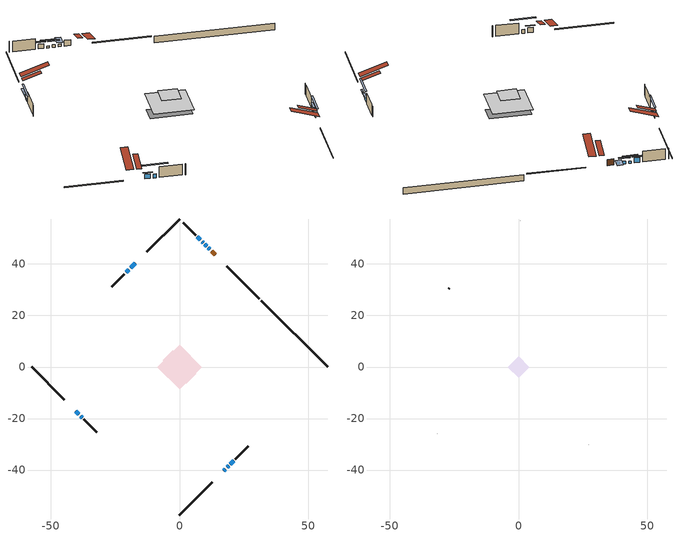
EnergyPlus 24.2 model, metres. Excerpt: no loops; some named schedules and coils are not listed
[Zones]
conditioned space
 floor adiabatic (AdiabaticFloorConstruction): -8.61,0 0,8.61 8.61,0 0,-8.61 z1.9
 floor foundation (Slab1 construction): -6.43,2.63 -2.63,6.43 6.43,-2.63 2.63,-6.43 z-1.45
 wall outside (RimJoist1 construction): 0,-57.43 12.61,-44.82 / -57.43,0 -44.82,-12.61 / 0,57.43 -12.61,44.82 / 31.03,26.4 18.42,39.01 z0.68:0.98
 wall outside (AdiabaticWallConstruction 1): 13.8,43.63 12.46,44.97 z0.68:2.71
 wall outside (AdiabaticWallConstruction): 17.23,-40.2 17.83,-39.6 z0.68:1.53; 11.8,45.63 11.18,46.25 z0.68:1.61; -17.23,40.2 -18.96,38.47 z0.68:1.49; -19.62,37.81 -20.74,36.69 z0.68:1.21; 18.49,-38.94 19.05,-38.38 z0.68:1.22; 10.52,46.91 9.89,47.54 z0.68:1.57; 9.23,48.2 8.75,48.68 z0.68:1.36; -40.2,-17.23 -39.03,-18.4 / 8.09,49.34 6.93,50.5 z0.68:2.32; -38.38,-19.05 -37.74,-19.69 z0.68:1.97; 19.71,-37.72 21.05,-36.38 z0.68:1.99
 wall outside (Wall1 construction): 21.71,-35.72 26.59,-30.84 / -37.09,-20.34 -32.21,-25.22 / -21.4,36.03 -26.28,31.15 / 6.27,51.16 1.39,56.04 z0.68:4.34
 wall foundation (FoundationWall1 construction): 57.43,0 31.69,25.74 z-1.45:0.68
 window (WindowConstruction 8): 17.23,-40.2 17.83,-39.6 z0.68:1.53
 window (WindowConstruction 4): 11.8,45.63 11.18,46.25 z0.68:1.61
 window (WindowConstruction 5): -17.23,40.2 -18.96,38.47 z0.68:1.49
 window (WindowConstruction 6): -19.62,37.81 -20.74,36.69 z0.68:1.21
 window (WindowConstruction 7): 18.49,-38.94 19.05,-38.38 z0.68:1.21
 window (WindowConstruction 9): 10.52,46.91 9.89,47.54 z0.68:1.57
 window (WindowConstruction 10): 9.23,48.2 8.75,48.68 z0.68:1.36
 window (WindowConstruction): -40.2,-17.23 -39.03,-18.4 z0.68:2.32
 window (WindowConstruction 1): -38.37,-19.05 -37.74,-19.69 z0.68:1.97
 window (WindowConstruction 2): 19.71,-37.72 21.05,-36.38 z0.68:1.99
 window (WindowConstruction 3): 8.09,49.34 6.93,50.5 z0.68:2.32
 door (Door): 13.8,43.63 12.46,44.97 z0.68:2.71
 ceiling adiabatic (AdiabaticFloorConstruction): 0,-8.61 8.61,0 0,8.61 -8.61,0 z1.9
 roof outside (Roof1 construction): 14.87,-42.56,4.34 8.81,-36.5,7.19 7.21,-38.1,7.19 13.27,-44.16,4.34; -42.56,-14.87,4.34 -36.5,-8.81,7.19 -38.1,-7.21,7.19 -44.16,-13.27,4.34; -14.87,42.56,4.34 -8.81,36.5,7.19 -7.21,38.1,7.19 -13.27,44.16,4.34; 16.17,41.26,4.34 10.11,35.2,7.19 11.71,33.6,7.19 17.77,39.66,4.34
attic - vented
 floor to conditioned space (Floor1 construction Reversed): -4.11,0 0,4.11 4.11,0 0,-4.11 z4.34
 wall outside (Wall2 construction): 27.25,-30.18 27.33,-30.1 / -31.55,-25.88 -31.47,-25.96 / -26.94,30.49 -27.01,30.42 / 0.73,56.7 0.66,56.77 z0.68:4.34
 roof outside (Roof2 construction): 16.58,-40.85,4.34 12.57,-36.85,6.23 11.52,-37.9,6.23 15.52,-41.91,4.34; -40.85,-16.58,4.34 -36.85,-12.57,6.23 -37.9,-11.52,6.23 -41.91,-15.52,4.34; -16.58,40.85,4.34 -12.57,36.85,6.23 -11.52,37.9,6.23 -15.52,41.91,4.34; 14.46,42.97,4.34 10.45,38.97,6.23 11.51,37.91,6.23 15.51,41.92,4.34
shading: 18.04,-39.38 17.02,-40.41 17.38,-40.76 18.4,-39.74 z1.83; 10.82,46.61 12.15,45.28 14.27,47.4 12.95,48.73 z2.11; -19.32,38.11 -16.88,40.55 -17.23,40.9 -19.67,38.47 z1.99; -22.72,34.71 -17.64,39.79 -17.99,40.14 -23.08,35.06 z4.01; 21.53,-35.9 16.02,-41.41 16.37,-41.77 21.88,-36.26 z4.71; 8.97,48.46 11.44,45.99 11.79,46.34 9.32,48.81 z2.87; 7.34,50.09 10.65,46.78 10.93,47.07 7.62,50.38 z3.36; -38.61,-18.82 -40.62,-16.81 -40.97,-17.16 -38.96,-19.18 z2.92; -35.27,-22.16 -40.85,-16.58 -41.2,-16.93 -35.62,-22.51 z5.47; 21.41,-36.02 19.35,-38.08 19.71,-38.43 21.76,-36.38 z2.49; 6.5,50.93 8.52,48.91 8.87,49.27 6.86,51.28 z2.92
[Building]
Building 1: Terrain=Suburbs
[Site:Location]
Charlottetown AP_PE: Latitude {deg}=46.29; Longitude {deg}=-63.12; Time Zone {hr}=-4; Elevation {m}=48; Keep Site Location Information=Yes
[Site:GroundTemperature:Shallow]
1.81207, -0.126142, -0.281361, 0.638419, 4.33082, 8.00603, 11.1922, 13.2106, 13.3821, 11.7405, 8.63552, 5.07305
[Site:WaterMainsTemperature]
Calculation Method=Schedule; Temperature Schedule=mains temperature schedule
[Material] Roughness=Rough; Thermal Absorptance=0.9
Name | Thickness {m} | Conductivity {W/m-K} | Density {kg/m3} | Specific Heat {J/kg-K} | Solar Absorptance | Visible Absorptance
asphalt or fiberglass shingles | 0.00635 | 0.162714 | 1121.4 | 1465.45 | 0.4 | 0.4
ceiling loosefill ins | 0.0846667 | 0.0480833 | 16.02 | 1046.75 | 0.7 | 0.7
ceiling stud and cavity | 0.1397 | 0.10237 | 65.682 | 1177.47 | 0.7 | 0.7
concrete 4.0 in. | 0.1016 | 1.803125 | 2242.8 | 837.4 | 0.7 | 0.7
concrete 8.0 in. | 0.2032 | 1.803125 | 2242.8 | 837.4 | 0.7 | 0.7
door material | 0.04445 | 0.053851 | 512.64 | 1214.23 | 0.7 | 0.7
floor covering | 0.0127 | 0.0433444 | 54.468 | 1339.84 | 0.6 | 0.6
floor rigid ins; wall rigid ins 1 | 0.512978 | 0.029427 | 32.04 | 1214.23 | 0.7 | 0.7
floor stud and cavity | 0.1397 | 1.75129 | 37.0049 | 1207.88 | 0.7 | 0.7
furniture material conditioned space 1 | 0.1524 | 0.115458 | 640.8 | 1214.23 | 0.6 | 0.6
gypsum board | 0.0127 | 0.160291 | 801 | 837.4 | 0.6 | 0.6
osb sheathing 0.5 in. | 0.0127 | 0.115458 | 512.64 | 1214.23 | 0.7 | 0.7
osb sheathing 0.75 in. | 0.01905 | 0.115458 | 512.64 | 1214.23 | 0.7 | 0.7
osb sheathing 2.0 in. | 0.0508 | 0.115458 | 512.64 | 1214.23 | 0.7 | 0.7
rim joist rigid ins; roof rigid ins; wall rigid ins | 0.051816 | 0.029427 | 32.04 | 1214.23 | 0.7 | 0.7
rim joist stud and cavity | 0.0508 | 0.0331388 | 125.044 | 1163.47 | 0.6 | 0.6
roof stud and cavity | 0.2032 | 0.149912 | 78.34581 | 1123.46 | 0.7 | 0.7
wall stud and cavity | 0.1397 | 0.100683 | 139.0536 | 1170.24 | 0.7 | 0.7
wall stud and cavity 1 | 0.0889 | 6.1454 | 50.32683 | 1063.81 | 0.6 | 0.6
wall stud and cavity 2 | 0.0889 | 0.380278 | 52.3479 | 1209.89 | 0.7 | 0.7
wall stud and cavity 3 | 0.0889 | 0.391764 | 83.0341 | 1211.67 | 0.7 | 0.7
wood siding | 0.0254 | 0.102417 | 544.68 | 1172.36 | 0.4 | 0.4
wood siding 1 | 0.00254 | 0.102417 | 544.68 | 1172.36 | 0.4 | 0.4
wood siding 2; wood siding 3; wood siding 4 | 0.0254 | 0.102417 | 544.68 | 1172.36 | 0.7 | 0.7
[WindowMaterial:SimpleGlazingSystem]
Name | U-Factor {W/m2-K} | Solar Heat Gain Coefficient
WindowMaterial | 2.90089 | 0.56
WindowMaterial 1 | 2.89578 | 0.54
WindowMaterial 2 | 2.89919 | 0.55
WindowMaterial 3 | 2.87988 | 0.5
WindowMaterial 4 | 2.890102 | 0.53
WindowMaterial 5 | 2.6397 | 0.4
WindowMaterial 6 | 2.76632 | 0.63
WindowMaterial 7 | 2.95313 | 0.63
WindowMaterial 8 | 2.84808 | 0.43
[Construction]
AdiabaticFloorConstruction: floor stud and cavity, floor rigid ins, osb sheathing 0.75 in., floor covering
AdiabaticWallConstruction: wood siding 3, wall rigid ins 1, wall stud and cavity 2, gypsum board
AdiabaticWallConstruction 1: wood siding 4, wall rigid ins 1, wall stud and cavity 2, gypsum board
Door: door material
Floor1 construction Reversed: gypsum board, ceiling stud and cavity, ceiling loosefill ins
FoundationWall1 construction: concrete 8.0 in.
furniture construction conditioned space 1: furniture material conditioned space 1
PartitionWallConstruction: gypsum board, wall stud and cavity 3, gypsum board
RimJoist1 construction: wood siding 2, rim joist rigid ins, osb sheathing 2.0 in., rim joist stud and cavity
Roof1 construction: asphalt or fiberglass shingles, roof rigid ins, osb sheathing 0.75 in., roof stud and cavity, gypsum board
Roof2 construction: asphalt or fiberglass shingles
Slab1 construction: concrete 4.0 in.
Wall1 construction: wood siding, wall rigid ins, osb sheathing 0.5 in., wall stud and cavity, gypsum board
Wall2 construction: wood siding 1, wall stud and cavity 1
WindowConstruction; WindowConstruction 3: WindowMaterial
WindowConstruction 1: WindowMaterial 1
WindowConstruction 10: WindowMaterial 8
WindowConstruction 2: WindowMaterial 2
WindowConstruction 4: WindowMaterial 3
WindowConstruction 5: WindowMaterial 4
WindowConstruction 6; WindowConstruction 7: WindowMaterial 5
WindowConstruction 8: WindowMaterial 6
WindowConstruction 9: WindowMaterial 7
[Zone] Multiplier=1; Part of Total Floor Area=Yes
Name | Volume {m3}
attic - vented | 10.3568
conditioned space | 536.6
[Space]
Name | Zone | Volume {m3}
attic - vented 1 | attic - vented | 10.3568
conditioned space 1 | conditioned space | 536.6
[ZoneInfiltration:EffectiveLeakageArea]
infil attic - vented 1: Zone or Space=attic - vented 1; Schedule=Always On Discrete; Effective Air Leakage Area {cm2}=1210.75; Stack Coefficient=0.0003856; Wind Coefficient=1.32675e-05
[ZoneMixing]
whole house fan mix: Zone or Space=attic - vented; Schedule=Always On Continuous; Design Flow Rate Calculation Method=Flow/Zone; Design Flow Rate {m3/s}=0; Source Zone or Space=conditioned space
[SurfaceProperty:ExposedFoundationPerimeter]
Slab1: Exposed Perimeter Calculation Method=TotalExposedPerimeter; Total Exposed Perimeter {m}=36.4
[InternalMass] Zone or ZoneList=conditioned space; Space or SpaceList=conditioned space 1
Name | Construction | Surface Area {m2}
furniture mass conditioned space 1 | furniture construction conditioned space 1 | 86.9638
partition wall mass | PartitionWallConstruction | 217.41
[Lights]
interior lighting: Zone or ZoneList or Space or SpaceList=conditioned space 1; Schedule=interior lighting schedule; Design Level Calculation Method=LightingLevel; Lighting Level {W}=343.2; Return Air Fraction=0; Fraction Radiant=0.6; Fraction Visible=0.2; Fraction Replaceable=1
[People]
occupants: Zone or ZoneList or Space or SpaceList=conditioned space 1; Number of People Schedule=occupants schedule; Number of People Calculation Method=People; Number of People=3; Fraction Radiant=0.314171; Sensible Heat Fraction=0.56303; Activity Level Schedule=occupants activity schedule; Carbon Dioxide Generation Rate {m3/s-W}=0; Enable ASHRAE 55 Comfort Warnings=No; Mean Radiant Temperature Calculation Type=EnclosureAveraged
[ElectricEquipment] Zone or ZoneList or Space or SpaceList=conditioned space 1; Design Level Calculation Method=EquipmentLevel
Name | Schedule | Design Level {W} | Fraction Latent | Fraction Radiant | Fraction Lost
clothes dryer | clothes dryer schedule | 140.772 | 0.015 | 0.081 | 0.85
clothes washer | clothes washer schedule | 32.1985 | 0.03 | 0.162 | 0.7
cooking range | cooking range schedule | 215.147 | 0.08 | 0.432 | 0.2
dishwasher | dishwasher schedule | 66.8632 | 0.3 | 0.18 | 0.4
fridge | fridge schedule | 72.9452 | 0 | 0.6 | 0
mech vent bath fan 0 | mech vent bath fan 0 schedule | 50.2 | 0 | 0 | 1
mech vent bath fan 1 | mech vent bath fan 1 schedule | 50.2 | 0 | 0 | 1
mech vent house fan | mech vent house fan schedule | 0 | 0 | 0 | 1
mech vent house fan cfis | mech vent house fan cfis schedule | 0 | 0 | 0 | 0
misc plug loads | misc plug loads schedule | 494.7 | 0.045 | 0.513 | 0.1
whole house fan | Always On Discrete | 0 | 0 | 0 | 1
[OtherEquipment] Zone or ZoneList or Space or SpaceList=conditioned space 1; Design Level Calculation Method=EquipmentLevel
Name | Fuel Type | Schedule | Design Level {W} | Fraction Latent | Fraction Radiant | Fraction Lost
clothes dryer 1 | Electricity | clothes dryer schedule | 0 | 0.015 | 0.081 | 0.85
cooking range 1 | Electricity | cooking range schedule | 0 | 0.08 | 0.432 | 0.2
general water use latent | None | general water use schedule | 62.594 | 1 | 0 | 0
general water use sensible | None | general water use schedule | -61.6891 | 0 | 0.6 | 0
mech vent house fan latent load | None | Always On Discrete | 0 | 1 | 0 | 0
mech vent house fan sensible load | None | Always On Discrete | 0 | 0 | 0 | 0
water heater energy adjustment1 | Electricity | Always On Discrete | 0.01 | 0 | 0 | 1
[ZoneInfiltration:DesignFlowRate] Zone or ZoneList or Space or SpaceList=conditioned space 1; Schedule=Always On Discrete; Design Flow Rate Calculation Method=Flow/Zone; Design Flow Rate {m3/s}=0
infil flow; natural vent flow; whole house fan flow
[ZoneControl:Thermostat]
conditioned space Thermostat: Zone or ZoneList=conditioned space; Control Type Schedule=conditioned space Thermostat Schedule; Control 1=conditioned space temperature setpoint; Temperature Difference Between Cutout And Setpoint {deltaC}=0
[ThermostatSetpoint:DualSetpoint]
conditioned space temperature setpoint: Heating Setpoint Temperature Schedule=heating setpoint; Cooling Setpoint Temperature Schedule=cooling setpoint
[AirLoopHVAC:UnitarySystem] Control Type=Load; Controlling Zone or Thermostat Location=conditioned space; Dehumidification Control Type=None; Availability Schedule=Always On Discrete; Fan Placement=BlowThrough; DX Heating Coil Sizing Ratio=1; Use DOAS DX Cooling Coil=No; Minimum Supply Air Temperature {C}=2; Latent Load Control=SensibleOnlyLoadControl; Cooling Supply Air Flow Rate Method=None; Heating Supply Air Flow Rate Method=SupplyAirFlowRate; No Load Supply Air Flow Rate Method=SupplyAirFlowRate; No Load Supply Air Flow Rate {m3/s}=0; No Load Supply Air Flow Rate Control Set To Low Speed=Yes; Maximum Supply Air Temperature {C}=48.8889; Maximum Outdoor Dry-Bulb Temperature for Supplemental Heater Operation {C}=21; Ancillary On-Cycle Electric Power {W}=0; Ancillary Off-Cycle Electric Power {W}=0
Name | Supply Fan | Supply Air Fan Operating Mode Schedule | Heating Coil | Heating Supply Air Flow Rate {m3/s}
unit heater unitary system | unit heater supply fan | unit heater auto fan schedule | unit heater htg coil | 1.03309
unit heater unitary system 1 | unit heater supply fan 1 | unit heater auto fan schedule 1 | unit heater htg coil 1 | 0.00141584
[Zone equipment]
conditioned space: unit heater unitary system, unit heater unitary system 1
[Foundation:Kiva]
Foundation Kiva 1: Initial Indoor Air Temperature {C}=18; Wall Height Above Grade {m}=0.680009; Wall Depth Below Slab {m}=0.2032
[Foundation:Kiva:Settings]
Soil Conductivity {W/m-K}=0.849921; Soil Density {kg/m3}=1842.3; Soil Specific Heat {J/kg-K}=418.7; Ground Solar Absorptivity=0.9; Ground Thermal Absorptivity=0.9; Ground Surface Roughness {m}=0.03; Far-Field Width {m}=40; Deep-Ground Boundary Condition=ZeroFlux; Deep-Ground Depth {m}=40; Minimum Cell Dimension {m}=0.2; Maximum Cell Growth Coefficient=3; Simulation Timestep=Timestep
[Exterior:Lights]
exterior lighting: Schedule=exterior lighting schedule; Design Level {W}=75.6
[EnergyManagementSystem:Sensor] Output:Variable or Output:Meter Index Key=conditioned space
Name | Output:Variable or Output:Meter
conditioned_space_clg_unmet_s | Zone Cooling Setpoint Not Met Time
conditioned_space_htg_unmet_s | Zone Heating Setpoint Not Met Time
fridge_tin_s; tin_s; tin_s_1 | Zone Mean Air Temperature
tout_s | Zone Outdoor Air Drybulb Temperature
win_s | Zone Air Humidity Ratio
[Schedule:Constant]
Name | Hourly Value
Always On Continuous; mech vent house fan schedule; mech vent house fan cfis schedule; Always On Discrete | 1
occupants activity schedule | 117.228
fridge schedule; unit heater auto fan schedule; unit heater auto fan schedule 1 | 0
[Schedule:Week:Daily]
interior lighting schedule Week Rule - Jan1-Jan27: interior lighting schedule day, interior lighting schedule day, interior lighting schedule day, interior lighting schedule day, interior lighting schedule day, interior lighting schedule day, interior lighting schedule day, interior lighting schedule default day, interior lighting schedule default day, interior lighting schedule default day, interior lighting schedule default day, interior lighting schedule default day
interior lighting schedule Week Rule - Jan28-Feb3: interior lighting schedule day, interior lighting schedule day, interior lighting schedule day, interior lighting schedule day, interior lighting schedule day 1, interior lighting schedule day 1, interior lighting schedule day 1, interior lighting schedule default day, interior lighting schedule default day, interior lighting schedule default day, interior lighting schedule default day, interior lighting schedule default day
interior lighting schedule Week Rule - Feb4-Feb24: interior lighting schedule day 1, interior lighting schedule day 1, interior lighting schedule day 1, interior lighting schedule day 1, interior lighting schedule day 1, interior lighting schedule day 1, interior lighting schedule day 1, interior lighting schedule default day, interior lighting schedule default day, interior lighting schedule default day, interior lighting schedule default day, interior lighting schedule default day
interior lighting schedule Week Rule - Feb25-Mar3: interior lighting schedule day 1, interior lighting schedule day 1, interior lighting schedule day 1, interior lighting schedule day 1, interior lighting schedule day 2, interior lighting schedule day 2, interior lighting schedule day 2, interior lighting schedule default day, interior lighting schedule default day, interior lighting schedule default day, interior lighting schedule default day, interior lighting schedule default day
interior lighting schedule Week Rule - Mar4-Mar31: interior lighting schedule day 2, interior lighting schedule day 2, interior lighting schedule day 2, interior lighting schedule day 2, interior lighting schedule day 2, interior lighting schedule day 2, interior lighting schedule day 2, interior lighting schedule default day, interior lighting schedule default day, interior lighting schedule default day, interior lighting schedule default day, interior lighting schedule default day
interior lighting schedule Week Rule - Apr1-Apr28: interior lighting schedule day 3, interior lighting schedule day 3, interior lighting schedule day 3, interior lighting schedule day 3, interior lighting schedule day 3, interior lighting schedule day 3, interior lighting schedule day 3, interior lighting schedule default day, interior lighting schedule default day, interior lighting schedule default day, interior lighting schedule default day, interior lighting schedule default day
interior lighting schedule Week Rule - Apr29-May5: interior lighting schedule day 3, interior lighting schedule day 3, interior lighting schedule day 4, interior lighting schedule day 4, interior lighting schedule day 4, interior lighting schedule day 4, interior lighting schedule day 4, interior lighting schedule default day, interior lighting schedule default day, interior lighting schedule default day, interior lighting schedule default day, interior lighting schedule default day
interior lighting schedule Week Rule - May6-May26: interior lighting schedule day 4, interior lighting schedule day 4, interior lighting schedule day 4, interior lighting schedule day 4, interior lighting schedule day 4, interior lighting schedule day 4, interior lighting schedule day 4, interior lighting schedule default day, interior lighting schedule default day, interior lighting schedule default day, interior lighting schedule default day, interior lighting schedule default day
interior lighting schedule Week Rule - May27-Jun2: interior lighting schedule day 4, interior lighting schedule day 4, interior lighting schedule day 4, interior lighting schedule day 4, interior lighting schedule day 4, interior lighting schedule day 5, interior lighting schedule day 5, interior lighting schedule default day, interior lighting schedule default day, interior lighting schedule default day, interior lighting schedule default day, interior lighting schedule default day
interior lighting schedule Week Rule - Jun3-Jun30: interior lighting schedule day 5, interior lighting schedule day 5, interior lighting schedule day 5, interior lighting schedule day 5, interior lighting schedule day 5, interior lighting schedule day 5, interior lighting schedule day 5, interior lighting schedule default day, interior lighting schedule default day, interior lighting schedule default day, interior lighting schedule default day, interior lighting schedule default day
interior lighting schedule Week Rule - Jul1-Jul28: interior lighting schedule day 6, interior lighting schedule day 6, interior lighting schedule day 6, interior lighting schedule day 6, interior lighting schedule day 6, interior lighting schedule day 6, interior lighting schedule day 6, interior lighting schedule default day, interior lighting schedule default day, interior lighting schedule default day, interior lighting schedule default day, interior lighting schedule default day
interior lighting schedule Week Rule - Jul29-Aug4: interior lighting schedule day 6, interior lighting schedule day 6, interior lighting schedule day 6, interior lighting schedule day 7, interior lighting schedule day 7, interior lighting schedule day 7, interior lighting schedule day 7, interior lighting schedule default day, interior lighting schedule default day, interior lighting schedule default day, interior lighting schedule default day, interior lighting schedule default day
interior lighting schedule Week Rule - Aug5-Aug25: interior lighting schedule day 7, interior lighting schedule day 7, interior lighting schedule day 7, interior lighting schedule day 7, interior lighting schedule day 7, interior lighting schedule day 7, interior lighting schedule day 7, interior lighting schedule default day, interior lighting schedule default day, interior lighting schedule default day, interior lighting schedule default day, interior lighting schedule default day
interior lighting schedule Week Rule - Aug26-Sep1: interior lighting schedule day 7, interior lighting schedule day 7, interior lighting schedule day 7, interior lighting schedule day 7, interior lighting schedule day 7, interior lighting schedule day 7, interior lighting schedule day 8, interior lighting schedule default day, interior lighting schedule default day, interior lighting schedule default day, interior lighting schedule default day, interior lighting schedule default day
interior lighting schedule Week Rule - Sep2-Sep29: interior lighting schedule day 8, interior lighting schedule day 8, interior lighting schedule day 8, interior lighting schedule day 8, interior lighting schedule day 8, interior lighting schedule day 8, interior lighting schedule day 8, interior lighting schedule default day, interior lighting schedule default day, interior lighting schedule default day, interior lighting schedule default day, interior lighting schedule default day
interior lighting schedule Week Rule - Sep30-Oct6: interior lighting schedule day 8, interior lighting schedule day 9, interior lighting schedule day 9, interior lighting schedule day 9, interior lighting schedule day 9, interior lighting schedule day 9, interior lighting schedule day 9, interior lighting schedule default day, interior lighting schedule default day, interior lighting schedule default day, interior lighting schedule default day, interior lighting schedule default day
interior lighting schedule Week Rule - Oct7-Oct27: interior lighting schedule day 9, interior lighting schedule day 9, interior lighting schedule day 9, interior lighting schedule day 9, interior lighting schedule day 9, interior lighting schedule day 9, interior lighting schedule day 9, interior lighting schedule default day, interior lighting schedule default day, interior lighting schedule default day, interior lighting schedule default day, interior lighting schedule default day
interior lighting schedule Week Rule - Oct28-Nov3: interior lighting schedule day 9, interior lighting schedule day 9, interior lighting schedule day 9, interior lighting schedule day 9, interior lighting schedule day 10, interior lighting schedule day 10, interior lighting schedule day 10, interior lighting schedule default day, interior lighting schedule default day, interior lighting schedule default day, interior lighting schedule default day, interior lighting schedule default day
interior lighting schedule Week Rule - Nov4-Nov24: interior lighting schedule day 10, interior lighting schedule day 10, interior lighting schedule day 10, interior lighting schedule day 10, interior lighting schedule day 10, interior lighting schedule day 10, interior lighting schedule day 10, interior lighting schedule default day, interior lighting schedule default day, interior lighting schedule default day, interior lighting schedule default day, interior lighting schedule default day
interior lighting schedule Week Rule - Nov25-Dec1: interior lighting schedule day 10, interior lighting schedule day 10, interior lighting schedule day 10, interior lighting schedule day 10, interior lighting schedule day 10, interior lighting schedule day 10, interior lighting schedule day 11, interior lighting schedule default day, interior lighting schedule default day, interior lighting schedule default day, interior lighting schedule default day, interior lighting schedule default day
interior lighting schedule Week Rule - Dec2-Dec31: interior lighting schedule day 11, interior lighting schedule day 11, interior lighting schedule day 11, interior lighting schedule day 11, interior lighting schedule day 11, interior lighting schedule day 11, interior lighting schedule day 11, interior lighting schedule default day, interior lighting schedule default day, interior lighting schedule default day, interior lighting schedule default day, interior lighting schedule default day
occupants schedule Week Rule - Jan1-Dec31: occupants schedule day, occupants schedule day, occupants schedule day, occupants schedule day, occupants schedule day, occupants schedule day, occupants schedule day, occupants schedule default day, occupants schedule default day, occupants schedule default day, occupants schedule default day, occupants schedule default day
clothes dryer schedule Week Rule - Jan1-Dec31: clothes dryer schedule day, clothes dryer schedule day, clothes dryer schedule day, clothes dryer schedule day, clothes dryer schedule day, clothes dryer schedule day, clothes dryer schedule day, clothes dryer schedule default day, clothes dryer schedule default day, clothes dryer schedule default day, clothes dryer schedule default day, clothes dryer schedule default day
clothes washer schedule Week Rule - Jan1-Dec31: clothes washer schedule day, clothes washer schedule day, clothes washer schedule day, clothes washer schedule day, clothes washer schedule day, clothes washer schedule day, clothes washer schedule day, clothes washer schedule default day, clothes washer schedule default day, clothes washer schedule default day, clothes washer schedule default day, clothes washer schedule default day
cooking range schedule Week Rule - Jan1-Dec31: cooking range schedule day, cooking range schedule day, cooking range schedule day, cooking range schedule day, cooking range schedule day, cooking range schedule day, cooking range schedule day, cooking range schedule default day, cooking range schedule default day, cooking range schedule default day, cooking range schedule default day, cooking range schedule default day
dishwasher schedule Week Rule - Jan1-Dec31: dishwasher schedule day, dishwasher schedule day, dishwasher schedule day, dishwasher schedule day, dishwasher schedule day, dishwasher schedule day, dishwasher schedule day, dishwasher schedule default day, dishwasher schedule default day, dishwasher schedule default day, dishwasher schedule default day, dishwasher schedule default day
mech vent bath fan 0 schedule Week Rule - Jan1-Dec31: mech vent bath fan 0 schedule day, mech vent bath fan 0 schedule day, mech vent bath fan 0 schedule day, mech vent bath fan 0 schedule day, mech vent bath fan 0 schedule day, mech vent bath fan 0 schedule day, mech vent bath fan 0 schedule day, mech vent bath fan 0 schedule default day, mech vent bath fan 0 schedule default day, mech vent bath fan 0 schedule default day, mech vent bath fan 0 schedule default day, mech vent bath fan 0 schedule default day
mech vent bath fan 1 schedule Week Rule - Jan1-Dec31: mech vent bath fan 1 schedule day, mech vent bath fan 1 schedule day, mech vent bath fan 1 schedule day, mech vent bath fan 1 schedule day, mech vent bath fan 1 schedule day, mech vent bath fan 1 schedule day, mech vent bath fan 1 schedule day, mech vent bath fan 1 schedule default day, mech vent bath fan 1 schedule default day, mech vent bath fan 1 schedule default day, mech vent bath fan 1 schedule default day, mech vent bath fan 1 schedule default day
misc plug loads schedule Week Rule - Jan1-Dec31: misc plug loads schedule day, misc plug loads schedule day, misc plug loads schedule day, misc plug loads schedule day, misc plug loads schedule day, misc plug loads schedule day, misc plug loads schedule day, misc plug loads schedule default day, misc plug loads schedule default day, misc plug loads schedule default day, misc plug loads schedule default day, misc plug loads schedule default day
general water use schedule Week Rule - Jan1-Dec31: general water use schedule day, general water use schedule day, general water use schedule day, general water use schedule day, general water use schedule day, general water use schedule day, general water use schedule day, general water use schedule default day, general water use schedule default day, general water use schedule default day, general water use schedule default day, general water use schedule default day
exterior lighting schedule Week Rule - Jan1-Jan27: exterior lighting schedule day, exterior lighting schedule day, exterior lighting schedule day, exterior lighting schedule day, exterior lighting schedule day, exterior lighting schedule day, exterior lighting schedule day, exterior lighting schedule default day, exterior lighting schedule default day, exterior lighting schedule default day, exterior lighting schedule default day, exterior lighting schedule default day
exterior lighting schedule Week Rule - Jan28-Feb3: exterior lighting schedule day, exterior lighting schedule day, exterior lighting schedule day, exterior lighting schedule day, exterior lighting schedule day 1, exterior lighting schedule day 1, exterior lighting schedule day 1, exterior lighting schedule default day, exterior lighting schedule default day, exterior lighting schedule default day, exterior lighting schedule default day, exterior lighting schedule default day
exterior lighting schedule Week Rule - Feb4-Feb24: exterior lighting schedule day 1, exterior lighting schedule day 1, exterior lighting schedule day 1, exterior lighting schedule day 1, exterior lighting schedule day 1, exterior lighting schedule day 1, exterior lighting schedule day 1, exterior lighting schedule default day, exterior lighting schedule default day, exterior lighting schedule default day, exterior lighting schedule default day, exterior lighting schedule default day
exterior lighting schedule Week Rule - Feb25-Mar3: exterior lighting schedule day 1, exterior lighting schedule day 1, exterior lighting schedule day 1, exterior lighting schedule day 1, exterior lighting schedule day 2, exterior lighting schedule day 2, exterior lighting schedule day 2, exterior lighting schedule default day, exterior lighting schedule default day, exterior lighting schedule default day, exterior lighting schedule default day, exterior lighting schedule default day
exterior lighting schedule Week Rule - Mar4-Mar31: exterior lighting schedule day 2, exterior lighting schedule day 2, exterior lighting schedule day 2, exterior lighting schedule day 2, exterior lighting schedule day 2, exterior lighting schedule day 2, exterior lighting schedule day 2, exterior lighting schedule default day, exterior lighting schedule default day, exterior lighting schedule default day, exterior lighting schedule default day, exterior lighting schedule default day
exterior lighting schedule Week Rule - Apr1-Apr28: exterior lighting schedule day 3, exterior lighting schedule day 3, exterior lighting schedule day 3, exterior lighting schedule day 3, exterior lighting schedule day 3, exterior lighting schedule day 3, exterior lighting schedule day 3, exterior lighting schedule default day, exterior lighting schedule default day, exterior lighting schedule default day, exterior lighting schedule default day, exterior lighting schedule default day
exterior lighting schedule Week Rule - Apr29-May5: exterior lighting schedule day 3, exterior lighting schedule day 3, exterior lighting schedule day 4, exterior lighting schedule day 4, exterior lighting schedule day 4, exterior lighting schedule day 4, exterior lighting schedule day 4, exterior lighting schedule default day, exterior lighting schedule default day, exterior lighting schedule default day, exterior lighting schedule default day, exterior lighting schedule default day
exterior lighting schedule Week Rule - May6-May26: exterior lighting schedule day 4, exterior lighting schedule day 4, exterior lighting schedule day 4, exterior lighting schedule day 4, exterior lighting schedule day 4, exterior lighting schedule day 4, exterior lighting schedule day 4, exterior lighting schedule default day, exterior lighting schedule default day, exterior lighting schedule default day, exterior lighting schedule default day, exterior lighting schedule default day
exterior lighting schedule Week Rule - May27-Jun2: exterior lighting schedule day 4, exterior lighting schedule day 4, exterior lighting schedule day 4, exterior lighting schedule day 4, exterior lighting schedule day 4, exterior lighting schedule day 5, exterior lighting schedule day 5, exterior lighting schedule default day, exterior lighting schedule default day, exterior lighting schedule default day, exterior lighting schedule default day, exterior lighting schedule default day
exterior lighting schedule Week Rule - Jun3-Jun30: exterior lighting schedule day 5, exterior lighting schedule day 5, exterior lighting schedule day 5, exterior lighting schedule day 5, exterior lighting schedule day 5, exterior lighting schedule day 5, exterior lighting schedule day 5, exterior lighting schedule default day, exterior lighting schedule default day, exterior lighting schedule default day, exterior lighting schedule default day, exterior lighting schedule default day
exterior lighting schedule Week Rule - Jul1-Jul28: exterior lighting schedule day 6, exterior lighting schedule day 6, exterior lighting schedule day 6, exterior lighting schedule day 6, exterior lighting schedule day 6, exterior lighting schedule day 6, exterior lighting schedule day 6, exterior lighting schedule default day, exterior lighting schedule default day, exterior lighting schedule default day, exterior lighting schedule default day, exterior lighting schedule default day
exterior lighting schedule Week Rule - Jul29-Aug4: exterior lighting schedule day 6, exterior lighting schedule day 6, exterior lighting schedule day 6, exterior lighting schedule day 7, exterior lighting schedule day 7, exterior lighting schedule day 7, exterior lighting schedule day 7, exterior lighting schedule default day, exterior lighting schedule default day, exterior lighting schedule default day, exterior lighting schedule default day, exterior lighting schedule default day
exterior lighting schedule Week Rule - Aug5-Aug25: exterior lighting schedule day 7, exterior lighting schedule day 7, exterior lighting schedule day 7, exterior lighting schedule day 7, exterior lighting schedule day 7, exterior lighting schedule day 7, exterior lighting schedule day 7, exterior lighting schedule default day, exterior lighting schedule default day, exterior lighting schedule default day, exterior lighting schedule default day, exterior lighting schedule default day
exterior lighting schedule Week Rule - Aug26-Sep1: exterior lighting schedule day 7, exterior lighting schedule day 7, exterior lighting schedule day 7, exterior lighting schedule day 7, exterior lighting schedule day 7, exterior lighting schedule day 7, exterior lighting schedule day 8, exterior lighting schedule default day, exterior lighting schedule default day, exterior lighting schedule default day, exterior lighting schedule default day, exterior lighting schedule default day
[Schedule:Year]
interior lighting schedule: interior lighting schedule Week Rule - Jan1-Jan27, 1, 1, 1, 27, interior lighting schedule Week Rule - Jan28-Feb3, 1, 28, 2, 3, interior lighting schedule Week Rule - Feb4-Feb24, 2, 4, 2, 24, interior lighting schedule Week Rule - Feb25-Mar3, 2, 25, 3, 3, interior lighting schedule Week Rule - Mar4-Mar31, 3, 4, 3, 31, interior lighting schedule Week Rule - Apr1-Apr28, 4, 1, 4, 28, interior lighting schedule Week Rule - Apr29-May5, 4, 29, 5, 5, interior lighting schedule Week Rule - May6-May26, 5, 6, 5, 26, interior lighting schedule Week Rule - May27-Jun2, 5, 27, 6, 2, interior lighting schedule Week Rule - Jun3-Jun30, 6, 3, 6, 30, interior lighting schedule Week Rule - Jul1-Jul28, 7, 1, 7, 28, interior lighting schedule Week Rule - Jul29-Aug4, 7, 29, 8, 4, interior lighting schedule Week Rule - Aug5-Aug25, 8, 5, 8, 25, interior lighting schedule Week Rule - Aug26-Sep1, 8, 26, 9, 1, interior lighting schedule Week Rule - Sep2-Sep29, 9, 2, 9, 29, interior lighting schedule Week Rule - Sep30-Oct6, 9, 30, 10, 6, interior lighting schedule Week Rule - Oct7-Oct27, 10, 7, 10, 27, interior lighting schedule Week Rule - Oct28-Nov3, 10, 28, 11, 3, interior lighting schedule Week Rule - Nov4-Nov24, 11, 4, 11, 24, interior lighting schedule Week Rule - Nov25-Dec1, 11, 25, 12, 1, interior lighting schedule Week Rule - Dec2-Dec31, 12, 2, 12, 31
occupants schedule: occupants schedule Week Rule - Jan1-Dec31, 1, 1, 12, 31
clothes dryer schedule: clothes dryer schedule Week Rule - Jan1-Dec31, 1, 1, 12, 31
clothes washer schedule: clothes washer schedule Week Rule - Jan1-Dec31, 1, 1, 12, 31
cooking range schedule: cooking range schedule Week Rule - Jan1-Dec31, 1, 1, 12, 31
dishwasher schedule: dishwasher schedule Week Rule - Jan1-Dec31, 1, 1, 12, 31
mech vent bath fan 0 schedule: mech vent bath fan 0 schedule Week Rule - Jan1-Dec31, 1, 1, 12, 31
mech vent bath fan 1 schedule: mech vent bath fan 1 schedule Week Rule - Jan1-Dec31, 1, 1, 12, 31
misc plug loads schedule: misc plug loads schedule Week Rule - Jan1-Dec31, 1, 1, 12, 31
general water use schedule: general water use schedule Week Rule - Jan1-Dec31, 1, 1, 12, 31
exterior lighting schedule: exterior lighting schedule Week Rule - Jan1-Jan27, 1, 1, 1, 27, exterior lighting schedule Week Rule - Jan28-Feb3, 1, 28, 2, 3, exterior lighting schedule Week Rule - Feb4-Feb24, 2, 4, 2, 24, exterior lighting schedule Week Rule - Feb25-Mar3, 2, 25, 3, 3, exterior lighting schedule Week Rule - Mar4-Mar31, 3, 4, 3, 31, exterior lighting schedule Week Rule - Apr1-Apr28, 4, 1, 4, 28, exterior lighting schedule Week Rule - Apr29-May5, 4, 29, 5, 5, exterior lighting schedule Week Rule - May6-May26, 5, 6, 5, 26, exterior lighting schedule Week Rule - May27-Jun2, 5, 27, 6, 2, exterior lighting schedule Week Rule - Jun3-Jun30, 6, 3, 6, 30, exterior lighting schedule Week Rule - Jul1-Jul28, 7, 1, 7, 28, exterior lighting schedule Week Rule - Jul29-Aug4, 7, 29, 8, 4, exterior lighting schedule Week Rule - Aug5-Aug25, 8, 5, 8, 25, exterior lighting schedule Week Rule - Aug26-Sep1, 8, 26, 9, 1, exterior lighting schedule Week Rule - Sep2-Sep29, 9, 2, 9, 29, exterior lighting schedule Week Rule - Sep30-Oct6, 9, 30, 10, 6, exterior lighting schedule Week Rule - Oct7-Oct27, 10, 7, 10, 27, exterior lighting schedule Week Rule - Oct28-Nov3, 10, 28, 11, 3, exterior lighting schedule Week Rule - Nov4-Nov24, 11, 4, 11, 24, exterior lighting schedule Week Rule - Nov25-Dec1, 11, 25, 12, 1, exterior lighting schedule Week Rule - Dec2-Dec31, 12, 2, 12, 31
[Schedule:Compact]
conditioned space Thermostat Schedule: Through: 12/31, For: AllDays, Until: 24:00, 4
mains temperature schedule: Through: 01/01, For: AllDays, Until: 24:00, 6.42333, Through: 01/02, For: AllDays, Until: 24:00, 6.35944, Through: 01/03, For: AllDays, Until: 24:00, 6.29611, Through: 01/04, For: AllDays, Until: 24:00, 6.23333, Through: 01/05, For: AllDays, Until: 24:00, 6.17222, Through: 01/06, For: AllDays, Until: 24:00, 6.11222, Through: 01/07, For: AllDays, Until: 24:00, 6.05278, Through: 01/08, For: AllDays, Until: 24:00, 5.995, Through: 01/09, For: AllDays, Until: 24:00, 5.93778, Through: 01/10, For: AllDays, Until: 24:00, 5.88222, Through: 01/11, For: AllDays, Until: 24:00, 5.82722, Through: 01/12, For: AllDays, Until: 24:00, 5.77389, Through: 01/13, For: AllDays, Until: 24:00, 5.72111, Through: 01/14, For: AllDays, Until: 24:00, 5.67, Through: 01/15, For: AllDays, Until: 24:00, 5.62, Through: 01/16, For: AllDays, Until: 24:00, 5.57111, Through: 01/17, For: AllDays, Until: 24:00, 5.52389, Through: 01/18, For: AllDays, Until: 24:00, 5.47722, Through: 01/19, For: AllDays, Until: 24:00, 5.43222, Through: 01/20, For: AllDays, Until: 24:00, 5.38833, Through: 01/21, For: AllDays, Until: 24:00, 5.34611, Through: 01/22, For: AllDays, Until: 24:00, 5.305, Through: 01/23, For: AllDays, Until: 24:00, 5.265, Through: 01/24, For: AllDays, Until: 24:00, 5.22611, Through: 01/25, For: AllDays, Until: 24:00, 5.18889, Through: 01/26, For: AllDays, Until: 24:00, 5.15333, Through: 01/27, For: AllDays, Until: 24:00, 5.11833, Through: 01/28, For: AllDays, Until: 24:00, 5.08556, Through: 01/29, For: AllDays, Until: 24:00, 5.05333, Through: 01/30, For: AllDays, Until: 24:00, 5.02278, Through: 01/31, For: AllDays, Until: 24:00, 4.99389, Through: 02/01, For: AllDays, Until: 24:00, 4.96611, Through: 02/02, For: AllDays, Until: 24:00, 4.94, Through: 02/03, For: AllDays, Until: 24:00, 4.915, Through: 02/04, For: AllDays, Until: 24:00, 4.89167, Through: 02/05, For: AllDays, Until: 24:00, 4.87, Through: 02/06, For: AllDays, Until: 24:00, 4.84944, Through: 02/07, For: AllDays, Until: 24:00, 4.83, Through: 02/08, For: AllDays, Until: 24:00, 4.81222, Through: 02/09, For: AllDays, Until: 24:00, 4.79611, Through: 02/10, For: AllDays, Until: 24:00, 4.78167, Through: 02/11, For: AllDays, Until: 24:00, 4.76833, Through: 02/12, For: AllDays, Until: 24:00, 4.75611, Through: 02/13, For: AllDays, Until: 24:00, 4.74611, Through: 02/14, For: AllDays, Until: 24:00, 4.73722, Through: 02/15, For: AllDays, Until: 24:00, 4.72944, Through: 02/16, For: AllDays, Until: 24:00, 4.72389, Through: 02/17, For: AllDays, Until: 24:00, 4.71944, Through: 02/18, For: AllDays, Until: 24:00, 4.71611, Through: 02/19, For: AllDays, Until: 24:00, 4.715, Through: 02/20, For: AllDays, Until: 24:00, 4.715, Through: 02/21, For: AllDays, Until: 24:00, 4.71611, Through: 02/22, For: AllDays, Until: 24:00, 4.71944, Through: 02/23, For: AllDays, Until: 24:00, 4.72389, Through: 02/24, For: AllDays, Until: 24:00, 4.72944, Through: 02/25, For: AllDays, Until: 24:00, 4.73722, Through: 02/26, For: AllDays, Until: 24:00, 4.74611, Through: 02/27, For: AllDays, Until: 24:00, 4.75611, Through: 02/28, For: AllDays, Until: 24:00, 4.76778, Through: 03/01, For: AllDays, Until: 24:00, 4.78111, Through: 03/02, For: AllDays, Until: 24:00, 4.79611, Through: 03/03, For: AllDays, Until: 24:00, 4.81222, Through: 03/04, For: AllDays, Until: 24:00, 4.83, Through: 03/05, For: AllDays, Until: 24:00, 4.84889, Through: 03/06, For: AllDays, Until: 24:00, 4.86944, Through: 03/07, For: AllDays, Until: 24:00, 4.89167, Through: 03/08, For: AllDays, Until: 24:00, 4.915, Through: 03/09, For: AllDays, Until: 24:00, 4.93944, Through: 03/10, For: AllDays, Until: 24:00, 4.96611, Through: 03/11, For: AllDays, Until: 24:00, 4.99333, Through: 03/12, For: AllDays, Until: 24:00, 5.02278, Through: 03/13, For: AllDays, Until: 24:00, 5.05333, Through: 03/14, For: AllDays, Until: 24:00, 5.085, Through: 03/15, For: AllDays, Until: 24:00, 5.11833, Through: 03/16, For: AllDays, Until: 24:00, 5.15278, Through: 03/17, For: AllDays, Until: 24:00, 5.18833, Through: 03/18, For: AllDays, Until: 24:00, 5.22556, Through: 03/19, For: AllDays, Until: 24:00, 5.26444, Through: 03/20, For: AllDays, Until: 24:00, 5.30444, Through: 03/21, For: AllDays, Until: 24:00, 5.34556, Through: 03/22, For: AllDays, Until: 24:00, 5.38778, Through: 03/23, For: AllDays, Until: 24:00, 5.43167, Through: 03/24, For: AllDays, Until: 24:00, 5.47667, Through: 03/25, For: AllDays, Until: 24:00, 5.52333, Through: 03/26, For: AllDays, Until: 24:00, 5.57056, Through: 03/27, For: AllDays, Until: 24:00, 5.61944, Through: 03/28, For: AllDays, Until: 24:00, 5.66944, Through: 03/29, For: AllDays, Until: 24:00, 5.72056, Through: 03/30, For: AllDays, Until: 24:00, 5.77333, Through: 03/31, For: AllDays, Until: 24:00, 5.82667, Through: 04/01, For: AllDays, Until: 24:00, 5.88111, Through: 04/02, For: AllDays, Until: 24:00, 5.93722, Through: 04/03, For: AllDays, Until: 24:00, 5.99389, Through: 04/04, For: AllDays, Until: 24:00, 6.05222, Through: 04/05, For: AllDays, Until: 24:00, 6.11111, Through: 04/06, For: AllDays, Until: 24:00, 6.17167, Through: 04/07, For: AllDays, Until: 24:00, 6.23278, Through: 04/08, For: AllDays, Until: 24:00, 6.295, Through: 04/09, For: AllDays, Until: 24:00, 6.35833, Through: 04/10, For: AllDays, Until: 24:00, 6.42278, Through: 04/11, For: AllDays, Until: 24:00, 6.48778, Through: 04/12, For: AllDays, Until: 24:00, 6.55444, Through: 04/13, For: AllDays, Until: 24:00, 6.62167, Through: 04/14, For: AllDays, Until: 24:00, 6.68944, Through: 04/15, For: AllDays, Until: 24:00, 6.75833, Through: 04/16, For: AllDays, Until: 24:00, 6.82833, Through: 04/17, For: AllDays, Until: 24:00, 6.89889, Through: 04/18, For: AllDays, Until: 24:00, 6.97056, Through: 04/19, For: AllDays, Until: 24:00, 7.04278, Through: 04/20, For: AllDays, Until: 24:00, 7.11611, Through: 04/21, For: AllDays, Until: 24:00, 7.19, Through: 04/22, For: AllDays, Until: 24:00, 7.265, Through: 04/23, For: AllDays, Until: 24:00, 7.34, Through: 04/24, For: AllDays, Until: 24:00, 7.41611, Through: 04/25, For: AllDays, Until: 24:00, 7.49333, Through: 04/26, For: AllDays, Until: 24:00, 7.57056, Through: 04/27, For: AllDays, Until: 24:00, 7.64889, Through: 04/28, For: AllDays, Until: 24:00, 7.72722, Through: 04/29, For: AllDays, Until: 24:00, 7.80667, Through: 04/30, For: AllDays, Until: 24:00, 7.88667, Through: 05/01, For: AllDays, Until: 24:00, 7.96722, Through: 05/02, For: AllDays, Until: 24:00, 8.04778, Through: 05/03, For: AllDays, Until: 24:00, 8.12944, Through: 05/04, For: AllDays, Until: 24:00, 8.21111, Through: 05/05, For: AllDays, Until: 24:00, 8.29333, Through: 05/06, For: AllDays, Until: 24:00, 8.37611, Through: 05/07, For: AllDays, Until: 24:00, 8.45944, Through: 05/08, For: AllDays, Until: 24:00, 8.54278, Through: 05/09, For: AllDays, Until: 24:00, 8.62667, Through: 05/10, For: AllDays, Until: 24:00, 8.71111, Through: 05/11, For: AllDays, Until: 24:00, 8.79556, Through: 05/12, For: AllDays, Until: 24:00, 8.88056, Through: 05/13, For: AllDays, Until: 24:00, 8.96556, Through: 05/14, For: AllDays, Until: 24:00, 9.05056, Through: 05/15, For: AllDays, Until: 24:00, 9.13611, Through: 05/16, For: AllDays, Until: 24:00, 9.22167, Through: 05/17, For: AllDays, Until: 24:00, 9.30722, Through: 05/18, For: AllDays, Until: 24:00, 9.39333, Through: 05/19, For: AllDays, Until: 24:00, 9.47944, Through: 05/20, For: AllDays, Until: 24:00, 9.56556, Through: 05/21, For: AllDays, Until: 24:00, 9.65167, Through: 05/22, For: AllDays, Until: 24:00, 9.73778, Through: 05/23, For: AllDays, Until: 24:00, 9.82389, Through: 05/24, For: AllDays, Until: 24:00, 9.90944, Through: 05/25, For: AllDays, Until: 24:00, 9.99556, Through: 05/26, For: AllDays, Until: 24:00, 10.0817, Through: 05/27, For: AllDays, Until: 24:00, 10.1678, Through: 05/28, For: AllDays, Until: 24:00, 10.2533, Through: 05/29, For: AllDays, Until: 24:00, 10.3389, Through: 05/30, For: AllDays, Until: 24:00, 10.4239, Through: 05/31, For: AllDays, Until: 24:00, 10.5094, Through: 06/01, For: AllDays, Until: 24:00, 10.5944, Through: 06/02, For: AllDays, Until: 24:00, 10.6789, Through: 06/03, For: AllDays, Until: 24:00, 10.7633, Through: 06/04, For: AllDays, Until: 24:00, 10.8472, Through: 06/05, For: AllDays, Until: 24:00, 10.9311, Through: 06/06, For: AllDays, Until: 24:00, 11.0144, Through: 06/07, For: AllDays, Until: 24:00, 11.0972, Through: 06/08, For: AllDays, Until: 24:00, 11.18, Through: 06/09, For: AllDays, Until: 24:00, 11.2622, Through: 06/10, For: AllDays, Until: 24:00, 11.3439, Through: 06/11, For: AllDays, Until: 24:00, 11.425, Through: 06/12, For: AllDays, Until: 24:00, 11.5056, Through: 06/13, For: AllDays, Until: 24:00, 11.5861, Through: 06/14, For: AllDays, Until: 24:00, 11.6656, Through: 06/15, For: AllDays, Until: 24:00, 11.7444, Through: 06/16, For: AllDays, Until: 24:00, 11.8228, Through: 06/17, For: AllDays, Until: 24:00, 11.9006, Through: 06/18, For: AllDays, Until: 24:00, 11.9778, Through: 06/19, For: AllDays, Until: 24:00, 12.0544, Through: 06/20, For: AllDays, Until: 24:00, 12.1306, Through: 06/21, For: AllDays, Until: 24:00, 12.2056, Through: 06/22, For: AllDays, Until: 24:00, 12.28, Through: 06/23, For: AllDays, Until: 24:00, 12.3533, Through: 06/24, For: AllDays, Until: 24:00, 12.4261, Through: 06/25, For: AllDays, Until: 24:00, 12.4983, Through: 06/26, For: AllDays, Until: 24:00, 12.5694, Through: 06/27, For: AllDays, Until: 24:00, 12.64, Through: 06/28, For: AllDays, Until: 24:00, 12.7094, Through: 06/29, For: AllDays, Until: 24:00, 12.7778, Through: 06/30, For: AllDays, Until: 24:00, 12.8456, Through: 07/01, For: AllDays, Until: 24:00, 12.9122, Through: 07/02, For: AllDays, Until: 24:00, 12.9783, Through: 07/03, For: AllDays, Until: 24:00, 13.0428, Through: 07/04, For: AllDays, Until: 24:00, 13.1067, Through: 07/05, For: AllDays, Until: 24:00, 13.17, Through: 07/06, For: AllDays, Until: 24:00, 13.2317, Through: 07/07, For: AllDays, Until: 24:00, 13.2922, Through: 07/08, For: AllDays, Until: 24:00, 13.3522, Through: 07/09, For: AllDays, Until: 24:00, 13.4111, Through: 07/10, For: AllDays, Until: 24:00, 13.4683, Through: 07/11, For: AllDays, Until: 24:00, 13.525, Through: 07/12, For: AllDays, Until: 24:00, 13.5806, Through: 07/13, For: AllDays, Until: 24:00, 13.6344, Through: 07/14, For: AllDays, Until: 24:00, 13.6878, Through: 07/15, For: AllDays, Until: 24:00, 13.7394, Through: 07/16, For: AllDays, Until: 24:00, 13.79, Through: 07/17, For: AllDays, Until: 24:00, 13.8394, Through: 07/18, For: AllDays, Until: 24:00, 13.8878, Through: 07/19, For: AllDays, Until: 24:00, 13.935, Through: 07/20, For: AllDays, Until: 24:00, 13.9806, Through: 07/21, For: AllDays, Until: 24:00, 14.025, Through: 07/22, For: AllDays, Until: 24:00, 14.0683, Through: 07/23, For: AllDays, Until: 24:00, 14.1106, Through: 07/24, For: AllDays, Until: 24:00, 14.1511, Through: 07/25, For: AllDays, Until: 24:00, 14.19, Through: 07/26, For: AllDays, Until: 24:00, 14.2283, Through: 07/27, For: AllDays, Until: 24:00, 14.265, Through: 07/28, For: AllDays, Until: 24:00, 14.3, Through: 07/29, For: AllDays, Until: 24:00, 14.3344, Through: 07/30, For: AllDays, Until: 24:00, 14.3667, Through: 07/31, For: AllDays, Until: 24:00, 14.3983, Through: 08/01, For: AllDays, Until: 24:00, 14.4278, Through: 08/02, For: AllDays, Until: 24:00, 14.4561, Through: 08/03, For: AllDays, Until: 24:00, 14.4833, Through: 08/04, For: AllDays, Until: 24:00, 14.5089, Through: 08/05, For: AllDays, Until: 24:00, 14.5333, Through: 08/06, For: AllDays, Until: 24:00, 14.5561, Through: 08/07, For: AllDays, Until: 24:00, 14.5772, Through: 08/08, For: AllDays, Until: 24:00, 14.5972, Through: 08/09, For: AllDays, Until: 24:00, 14.6156, Through: 08/10, For: AllDays, Until: 24:00, 14.6328, Through: 08/11, For: AllDays, Until: 24:00, 14.6483, Through: 08/12, For: AllDays, Until: 24:00, 14.6622, Through: 08/13, For: AllDays, Until: 24:00, 14.675, Through: 08/14, For: AllDays, Until: 24:00, 14.6861, Through: 08/15, For: AllDays, Until: 24:00, 14.6961, Through: 08/16, For: AllDays, Until: 24:00, 14.7044, Through: 08/17, For: AllDays, Until: 24:00, 14.7111, Through: 08/18, For: AllDays, Until: 24:00, 14.7161, Through: 08/19, For: AllDays, Until: 24:00, 14.72, Through: 08/20, For: AllDays, Until: 24:00, 14.7222, Through: 08/21, For: AllDays, Until: 24:00, 14.7233, Through: 08/22, For: AllDays, Until: 24:00, 14.7228, Through: 08/23, For: AllDays, Until: 24:00, 14.7206, Through: 08/24, For: AllDays, Until: 24:00, 14.7167, Through: 08/25, For: AllDays, Until: 24:00, 14.7117, Through: 08/26, For: AllDays, Until: 24:00, 14.705, Through: 08/27, For: AllDays, Until: 24:00, 14.6972, Through: 08/28, For: AllDays, Until: 24:00, 14.6878, Through: 08/29, For: AllDays, Until: 24:00, 14.6767, Through: 08/30, For: AllDays, Until: 24:00, 14.6639, Through: 08/31, For: AllDays, Until: 24:00, 14.65, Through: 09/01, For: AllDays, Until: 24:00, 14.635, Through: 09/02, For: AllDays, Until: 24:00, 14.6178, Through: 09/03, For: AllDays, Until: 24:00, 14.5994, Through: 09/04, For: AllDays, Until: 24:00, 14.58, Through: 09/05, For: AllDays, Until: 24:00, 14.5589, Through: 09/06, For: AllDays, Until: 24:00, 14.5361, Through: 09/07, For: AllDays, Until: 24:00, 14.5122, Through: 09/08, For: AllDays, Until: 24:00, 14.4867, Through: 09/09, For: AllDays, Until: 24:00, 14.46, Through: 09/10, For: AllDays, Until: 24:00, 14.4317, Through: 09/11, For: AllDays, Until: 24:00, 14.4017, Through: 09/12, For: AllDays, Until: 24:00, 14.3706, Through: 09/13, For: AllDays, Until: 24:00, 14.3383, Through: 09/14, For: AllDays, Until: 24:00, 14.3044, Through: 09/15, For: AllDays, Until: 24:00, 14.2694, Through: 09/16, For: AllDays, Until: 24:00, 14.2328, Through: 09/17, For: AllDays, Until: 24:00, 14.195, Through: 09/18, For: AllDays, Until: 24:00, 14.1561, Through: 09/19, For: AllDays, Until: 24:00, 14.1156, Through: 09/20, For: AllDays, Until: 24:00, 14.0733, Through: 09/21, For: AllDays, Until: 24:00, 14.0306, Through: 09/22, For: AllDays, Until: 24:00, 13.9861, Through: 09/23, For: AllDays, Until: 24:00, 13.9406, Through: 09/24, For: AllDays, Until: 24:00, 13.8939, Through: 09/25, For: AllDays, Until: 24:00, 13.8456, Through: 09/26, For: AllDays, Until: 24:00, 13.7961, Through: 09/27, For: AllDays, Until: 24:00, 13.7456, Through: 09/28, For: AllDays, Until: 24:00, 13.6939, Through: 09/29, For: AllDays, Until: 24:00, 13.6411, Through: 09/30, For: AllDays, Until: 24:00, 13.5872, Through: 10/01, For: AllDays, Until: 24:00, 13.5317, Through: 10/02, For: AllDays, Until: 24:00, 13.4756, Through: 10/03, For: AllDays, Until: 24:00, 13.4178, Through: 10/04, For: AllDays, Until: 24:00, 13.3594, Through: 10/05, For: AllDays, Until: 24:00, 13.3, Through: 10/06, For: AllDays, Until: 24:00, 13.2394, Through: 10/07, For: AllDays, Until: 24:00, 13.1772, Through: 10/08, For: AllDays, Until: 24:00, 13.1144, Through: 10/09, For: AllDays, Until: 24:00, 13.0511, Through: 10/10, For: AllDays, Until: 24:00, 12.9861, Through: 10/11, For: AllDays, Until: 24:00, 12.9206, Through: 10/12, For: AllDays, Until: 24:00, 12.8539, Through: 10/13, For: AllDays, Until: 24:00, 12.7861, Through: 10/14, For: AllDays, Until: 24:00, 12.7178, Through: 10/15, For: AllDays, Until: 24:00, 12.6483, Through: 10/16, For: AllDays, Until: 24:00, 12.5783, Through: 10/17, For: AllDays, Until: 24:00, 12.5072, Through: 10/18, For: AllDays, Until: 24:00, 12.435, Through: 10/19, For: AllDays, Until: 24:00, 12.3622, Through: 10/20, For: AllDays, Until: 24:00, 12.2889, Through: 10/21, For: AllDays, Until: 24:00, 12.2144, Through: 10/22, For: AllDays, Until: 24:00, 12.1394, Through: 10/23, For: AllDays, Until: 24:00, 12.0639, Through: 10/24, For: AllDays, Until: 24:00, 11.9872, Through: 10/25, For: AllDays, Until: 24:00, 11.9106, Through: 10/26, For: AllDays, Until: 24:00, 11.8328, Through: 10/27, For: AllDays, Until: 24:00, 11.7544, Through: 10/28, For: AllDays, Until: 24:00, 11.675, Through: 10/29, For: AllDays, Until: 24:00, 11.5956, Through: 10/30, For: AllDays, Until: 24:00, 11.5156, Through: 10/31, For: AllDays, Until: 24:00, 11.435, Through: 11/01, For: AllDays, Until: 24:00, 11.3539, Through: 11/02, For: AllDays, Until: 24:00, 11.2722, Through: 11/03, For: AllDays, Until: 24:00, 11.19, Through: 11/04, For: AllDays, Until: 24:00, 11.1078, Through: 11/05, For: AllDays, Until: 24:00, 11.0244, Through: 11/06, For: AllDays, Until: 24:00, 10.9411, Through: 11/07, For: AllDays, Until: 24:00, 10.8578, Through: 11/08, For: AllDays, Until: 24:00, 10.7739, Through: 11/09, For: AllDays, Until: 24:00, 10.6894, Through: 11/10, For: AllDays, Until: 24:00, 10.6044, Through: 11/11, For: AllDays, Until: 24:00, 10.52, Through: 11/12, For: AllDays, Until: 24:00, 10.4344, Through: 11/13, For: AllDays, Until: 24:00, 10.3494, Through: 11/14, For: AllDays, Until: 24:00, 10.2639, Through: 11/15, For: AllDays, Until: 24:00, 10.1783, Through: 11/16, For: AllDays, Until: 24:00, 10.0922, Through: 11/17, For: AllDays, Until: 24:00, 10.0061, Through: 11/18, For: AllDays, Until: 24:00, 9.92056, Through: 11/19, For: AllDays, Until: 24:00, 9.83444, Through: 11/20, For: AllDays, Until: 24:00, 9.74833, Through: 11/21, For: AllDays, Until: 24:00, 9.66222, Through: 11/22, For: AllDays, Until: 24:00, 9.57611, Through: 11/23, For: AllDays, Until: 24:00, 9.49, Through: 11/24, For: AllDays, Until: 24:00, 9.40389, Through: 11/25, For: AllDays, Until: 24:00, 9.31778, Through: 11/26, For: AllDays, Until: 24:00, 9.23222, Through: 11/27, For: AllDays, Until: 24:00, 9.14667, Through: 11/28, For: AllDays, Until: 24:00, 9.06111, Through: 11/29, For: AllDays, Until: 24:00, 8.97611, Through: 11/30, For: AllDays, Until: 24:00, 8.89056, Through: 12/01, For: AllDays, Until: 24:00, 8.80611, Through: 12/02, For: AllDays, Until: 24:00, 8.72167, Through: 12/03, For: AllDays, Until: 24:00, 8.63722, Through: 12/04, For: AllDays, Until: 24:00, 8.55333, Through: 12/05, For: AllDays, Until: 24:00, 8.47, Through: 12/06, For: AllDays, Until: 24:00, 8.38667, Through: 12/07, For: AllDays, Until: 24:00, 8.30389, Through: 12/08, For: AllDays, Until: 24:00, 8.22111, Through: 12/09, For: AllDays, Until: 24:00, 8.13944, Through: 12/10, For: AllDays, Until: 24:00, 8.05778, Through: 12/11, For: AllDays, Until: 24:00, 7.97667, Through: 12/12, For: AllDays, Until: 24:00, 7.89667, Through: 12/13, For: AllDays, Until: 24:00, 7.81667, Through: 12/14, For: AllDays, Until: 24:00, 7.73722, Through: 12/15, For: AllDays, Until: 24:00, 7.65833, Through: 12/16, For: AllDays, Until: 24:00, 7.58, Through: 12/17, For: AllDays, Until: 24:00, 7.50278, Through: 12/18, For: AllDays, Until: 24:00, 7.42556, Through: 12/19, For: AllDays, Until: 24:00, 7.34944, Through: 12/20, For: AllDays, Until: 24:00, 7.27389, Through: 12/21, For: AllDays, Until: 24:00, 7.19944, Through: 12/22, For: AllDays, Until: 24:00, 7.12556, Through: 12/23, For: AllDays, Until: 24:00, 7.05222, Through: 12/24, For: AllDays, Until: 24:00, 6.97944, Through: 12/25, For: AllDays, Until: 24:00, 6.90778, Through: 12/26, For: AllDays, Until: 24:00, 6.83722, Through: 12/27, For: AllDays, Until: 24:00, 6.76722, Through: 12/28, For: AllDays, Until: 24:00, 6.69778, Through: 12/29, For: AllDays, Until: 24:00, 6.63, Through: 12/30, For: AllDays, Until: 24:00, 6.56222, Through: 12/31, For: AllDays, Until: 24:00, 6.49611
